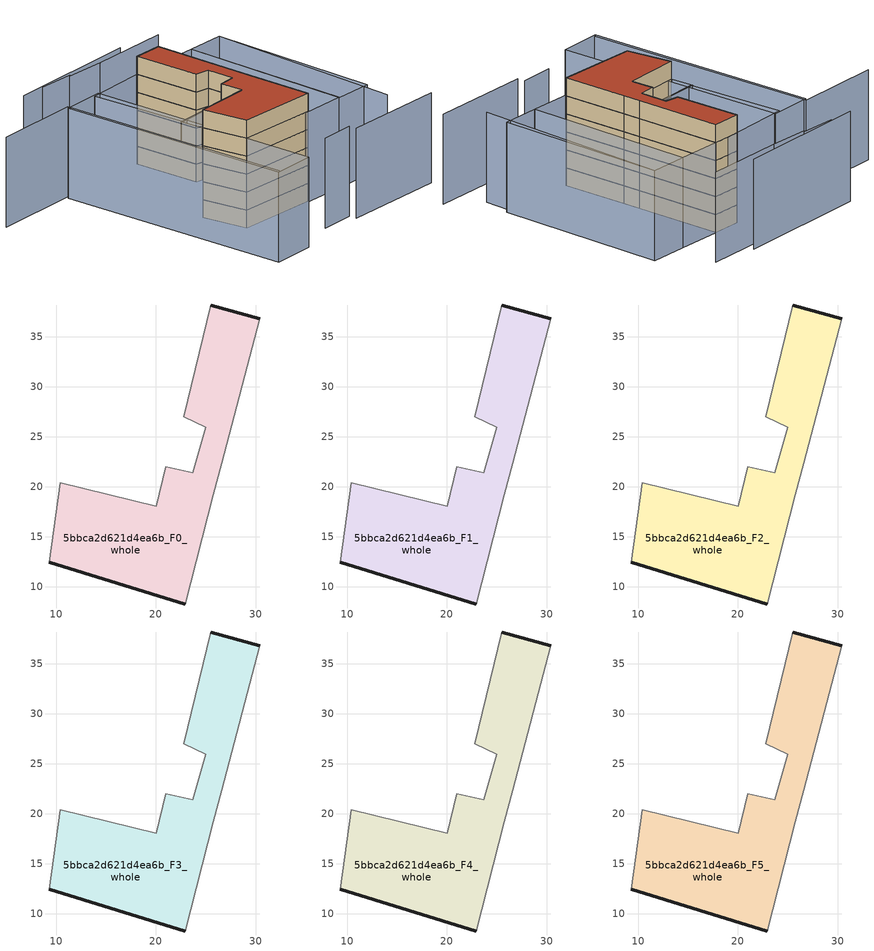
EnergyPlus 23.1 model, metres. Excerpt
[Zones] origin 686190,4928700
5bbca2d621d4ea6b_F0_whole
 floor ground (EU_floor_Construction): 22.95,8.26 25.73,19.2 26.59,22.35 30.39,36.82 25.51,38.2 22.79,26.99 25,25.98 23.71,21.38 20.96,21.99 20.03,18.07 10.42,20.39 9.33,12.45 z0
 wall outside (EU_wall_Construction): 25.51,38.2 30.39,36.82 / 22.95,8.26 9.33,12.45 z0:3
 wall adiabatic (EU_wall_Construction): 30.39,36.82 26.59,22.35 25.73,19.2 22.95,8.26 / 9.33,12.45 10.42,20.39 20.03,18.07 20.96,21.99 23.71,21.38 25,25.98 22.79,26.99 25.51,38.2 z0:3
5bbca2d621d4ea6b_F1_whole
 floor to 5bbca2d621d4ea6b_F0_whole (EU_floor_Construction): 22.95,8.26 25.73,19.2 26.59,22.35 30.39,36.82 25.51,38.2 22.79,26.99 25,25.98 23.71,21.38 20.96,21.99 20.03,18.07 10.42,20.39 9.33,12.45 z3
 wall outside (EU_wall_Construction): 25.51,38.2 30.39,36.82 / 22.95,8.26 9.33,12.45 z3:6
 wall adiabatic (EU_wall_Construction): 30.39,36.82 26.59,22.35 25.73,19.2 22.95,8.26 / 9.33,12.45 10.42,20.39 20.03,18.07 20.96,21.99 23.71,21.38 25,25.98 22.79,26.99 25.51,38.2 z3:6
5bbca2d621d4ea6b_F2_whole
 floor to 5bbca2d621d4ea6b_F1_whole (EU_floor_Construction): 22.95,8.26 25.73,19.2 26.59,22.35 30.39,36.82 25.51,38.2 22.79,26.99 25,25.98 23.71,21.38 20.96,21.99 20.03,18.07 10.42,20.39 9.33,12.45 z6
 wall outside (EU_wall_Construction): 25.51,38.2 30.39,36.82 / 22.95,8.26 9.33,12.45 z6:9
 wall adiabatic (EU_wall_Construction): 30.39,36.82 26.59,22.35 25.73,19.2 22.95,8.26 / 9.33,12.45 10.42,20.39 20.03,18.07 20.96,21.99 23.71,21.38 25,25.98 22.79,26.99 25.51,38.2 z6:9
5bbca2d621d4ea6b_F3_whole
 floor to 5bbca2d621d4ea6b_F2_whole (EU_floor_Construction): 22.95,8.26 25.73,19.2 26.59,22.35 30.39,36.82 25.51,38.2 22.79,26.99 25,25.98 23.71,21.38 20.96,21.99 20.03,18.07 10.42,20.39 9.33,12.45 z9
 wall outside (EU_wall_Construction): 25.51,38.2 30.39,36.82 / 22.95,8.26 9.33,12.45 z9:12
 wall adiabatic (EU_wall_Construction): 30.39,36.82 26.59,22.35 25.73,19.2 22.95,8.26 / 9.33,12.45 10.42,20.39 20.03,18.07 20.96,21.99 23.71,21.38 25,25.98 22.79,26.99 25.51,38.2 z9:12
5bbca2d621d4ea6b_F4_whole
 floor to 5bbca2d621d4ea6b_F3_whole (EU_floor_Construction): 22.95,8.26 25.73,19.2 26.59,22.35 30.39,36.82 25.51,38.2 22.79,26.99 25,25.98 23.71,21.38 20.96,21.99 20.03,18.07 10.42,20.39 9.33,12.45 z12
 wall outside (EU_wall_Construction): 25.51,38.2 30.39,36.82 / 22.95,8.26 9.33,12.45 z12:15
 wall adiabatic (EU_wall_Construction): 30.39,36.82 26.59,22.35 25.73,19.2 22.95,8.26 / 9.33,12.45 10.42,20.39 20.03,18.07 20.96,21.99 23.71,21.38 25,25.98 22.79,26.99 25.51,38.2 z12:15
5bbca2d621d4ea6b_F5_whole
 floor to 5bbca2d621d4ea6b_F4_whole (EU_floor_Construction): 22.95,8.26 25.73,19.2 26.59,22.35 30.39,36.82 25.51,38.2 22.79,26.99 25,25.98 23.71,21.38 20.96,21.99 20.03,18.07 10.42,20.39 9.33,12.45 z15
 wall outside (EU_wall_Construction): 25.51,38.2 30.39,36.82 / 22.95,8.26 9.33,12.45 z15:18
 wall adiabatic (EU_wall_Construction): 30.39,36.82 26.59,22.35 25.73,19.2 22.95,8.26 / 9.33,12.45 10.42,20.39 20.03,18.07 20.96,21.99 23.71,21.38 25,25.98 22.79,26.99 25.51,38.2 z15:18
 roof outside (EU_roof_Construction): 30.39,36.82 26.59,22.35 25.73,19.2 22.95,8.26 9.33,12.45 10.42,20.39 20.03,18.07 20.96,21.99 23.71,21.38 25,25.98 22.79,26.99 25.51,38.2 z18
shading: 33.8,-0.23 44.38,32.83 / 41,41.54 27.4,45.24 / 14.3,1.48 20.15,0.04 / 19.81,-1.21 37.36,-5.96 / -5.45,46.34 9.5,42.7 / 9.5,42.7 -0.27,2.66 / 27.4,45.24 20.52,47.28 / 20.94,47.5 14.86,49.29 / 33.94,44.83 10.7,50.61 / 29.77,6.04 37.96,34.67 / 37.96,34.67 44.38,32.83 / 44.38,32.83 36.19,4.21 / 36.19,4.21 29.77,6.04 / 20.96,21.99 20.03,18.07 / 20.03,18.07 10.26,20.4 / 10.26,20.4 11.19,24.32 / 11.19,24.32 20.96,21.99 / 30.39,36.82 37.96,34.66 / 37.96,34.66 29.84,6.14 / 29.84,6.14 22.27,8.3 / 22.27,8.3 30.39,36.82 / 16.24,40.53 6.45,0.76 / 6.45,0.76 -0.8,2.55 / -0.8,2.55 8.99,42.32 / 8.99,42.32 16.24,40.53 / 15,40.58 27.65,37.72 / 27.65,37.72 23.9,21.13 / 23.9,21.13 11.25,23.99 / 11.25,23.99 15,40.58 z0:15
[Building]
EU S2 Campaign: North Axis=0; Terrain=City; Solar Distribution=FullExterior
[Site:Location]
Bologna: Latitude=44.5; Longitude=11.25; Time Zone=1; Elevation=37
[SizingPeriod:WeatherFileDays]
AnnualSizingPeriod: Begin Month=1; Begin Day of Month=1; End Month=12; End Day of Month=31; Day of Week for Start Day=Monday; Use Weather File Daylight Saving Period=No; Use Weather File Rain and Snow Indicators=No
[MATERIAL]
EU_InternalMass_Material: Roughness=MediumRough; Thickness=0.1; Conductivity=1; Density=1800; Specific Heat=900; Thermal Absorptance=0.9; Solar Absorptance=0.7; Visible Absorptance=0.7
[MATERIAL:NOMASS] Roughness=MediumRough; Thermal Absorptance=0.9; Solar Absorptance=0.7; Visible Absorptance=0.7
Name | Thermal Resistance
EU_wall_NoMass | 0.905828
EU_roof_NoMass | 0.37593
EU_floor_NoMass | 0.67114
[CONSTRUCTION]
EU_wall_Construction: EU_wall_NoMass
EU_roof_Construction: EU_roof_NoMass
EU_floor_Construction: EU_floor_NoMass
EU_InternalMass_Construction: EU_InternalMass_Material
[ZONE] Type=1; Multiplier=1; Ceiling Height=autocalculate; Volume=645.692; Floor Area=autocalculate; Part of Total Floor Area=Yes
5bbca2d621d4ea6b_F0_whole; 5bbca2d621d4ea6b_F1_whole; 5bbca2d621d4ea6b_F2_whole; 5bbca2d621d4ea6b_F3_whole; 5bbca2d621d4ea6b_F4_whole; 5bbca2d621d4ea6b_F5_whole
[INTERNALMASS] Construction=EU_InternalMass_Construction; Surface Area=215.23
Name | Zone or ZoneList
5bbca2d621d4ea6b_F0_whole_EU_InternalMass | 5bbca2d621d4ea6b_F0_whole
5bbca2d621d4ea6b_F1_whole_EU_InternalMass | 5bbca2d621d4ea6b_F1_whole
5bbca2d621d4ea6b_F2_whole_EU_InternalMass | 5bbca2d621d4ea6b_F2_whole
5bbca2d621d4ea6b_F3_whole_EU_InternalMass | 5bbca2d621d4ea6b_F3_whole
5bbca2d621d4ea6b_F4_whole_EU_InternalMass | 5bbca2d621d4ea6b_F4_whole
5bbca2d621d4ea6b_F5_whole_EU_InternalMass | 5bbca2d621d4ea6b_F5_whole
[OTHEREQUIPMENT] Fuel Type=Electricity; Design Level Calculation Method=Watts/Area; Power per Zone Floor Area=1; Fraction Latent=0; Fraction Radiant=0; Fraction Lost=0; Carbon Dioxide Generation Rate=0; EndUse Subcategory=EU_Step8_InternalGains
Name | Zone or ZoneList or Space or SpaceList | Schedule
EU_Step8_InternalGain_5bbca2d621d4ea6b_F0_whole_f000 | 5bbca2d621d4ea6b_F0_whole | EU_Step8_GainSchedule_5bbca2d621d4ea6b_F0_whole_f000
EU_Step8_InternalGain_5bbca2d621d4ea6b_F1_whole_f000 | 5bbca2d621d4ea6b_F1_whole | EU_Step8_GainSchedule_5bbca2d621d4ea6b_F1_whole_f000
EU_Step8_InternalGain_5bbca2d621d4ea6b_F2_whole_f000 | 5bbca2d621d4ea6b_F2_whole | EU_Step8_GainSchedule_5bbca2d621d4ea6b_F2_whole_f000
EU_Step8_InternalGain_5bbca2d621d4ea6b_F3_whole_f000 | 5bbca2d621d4ea6b_F3_whole | EU_Step8_GainSchedule_5bbca2d621d4ea6b_F3_whole_f000
EU_Step8_InternalGain_5bbca2d621d4ea6b_F4_whole_f000 | 5bbca2d621d4ea6b_F4_whole | EU_Step8_GainSchedule_5bbca2d621d4ea6b_F4_whole_f000
EU_Step8_InternalGain_5bbca2d621d4ea6b_F5_whole_f000 | 5bbca2d621d4ea6b_F5_whole | EU_Step8_GainSchedule_5bbca2d621d4ea6b_F5_whole_f000
[ZONEVENTILATION:DESIGNFLOWRATE] Schedule=EU_AlwaysOn; Design Flow Rate Calculation Method=AirChanges/Hour; Air Changes per Hour=0.73129; Ventilation Type=Natural; Fan Pressure Rise=0; Fan Total Efficiency=1; Constant Term Coefficient=1; Temperature Term Coefficient=0; Velocity Term Coefficient=0; Velocity Squared Term Coefficient=0; Minimum Indoor Temperature=-100; Maximum Indoor Temperature=100; Delta Temperature=-100; Minimum Outdoor Temperature=-100; Maximum Outdoor Temperature=100; Maximum Wind Speed=40
Name | Zone or ZoneList or Space or SpaceList
EU_ConstantAir_5bbca2d621d4ea6b_F0_whole | 5bbca2d621d4ea6b_F0_whole
EU_ConstantAir_5bbca2d621d4ea6b_F1_whole | 5bbca2d621d4ea6b_F1_whole
EU_ConstantAir_5bbca2d621d4ea6b_F2_whole | 5bbca2d621d4ea6b_F2_whole
EU_ConstantAir_5bbca2d621d4ea6b_F3_whole | 5bbca2d621d4ea6b_F3_whole
EU_ConstantAir_5bbca2d621d4ea6b_F4_whole | 5bbca2d621d4ea6b_F4_whole
EU_ConstantAir_5bbca2d621d4ea6b_F5_whole | 5bbca2d621d4ea6b_F5_whole
[HVACTEMPLATE:THERMOSTAT] Constant Heating Setpoint=20; Constant Cooling Setpoint=50
EU_HeatOnly_5bbca2d621d4ea6b_F0_whole; EU_HeatOnly_5bbca2d621d4ea6b_F1_whole; EU_HeatOnly_5bbca2d621d4ea6b_F2_whole; EU_HeatOnly_5bbca2d621d4ea6b_F3_whole; EU_HeatOnly_5bbca2d621d4ea6b_F4_whole; EU_HeatOnly_5bbca2d621d4ea6b_F5_whole
[HVACTEMPLATE:ZONE:IDEALLOADSAIRSYSTEM] System Availability Schedule=EU_AlwaysOn; Maximum Heating Supply Air Temperature=50; Minimum Cooling Supply Air Temperature=13; Maximum Heating Supply Air Humidity Ratio=0.0156; Minimum Cooling Supply Air Humidity Ratio=0.0077; Heating Limit=NoLimit; Cooling Limit=NoLimit; Heating Availability Schedule=EU_AlwaysOn; Cooling Availability Schedule=EU_CoolingOff; Dehumidification Control Type=ConstantSensibleHeatRatio; Cooling Sensible Heat Ratio=0.7; Dehumidification Setpoint=60; Humidification Control Type=None; Humidification Setpoint=30; Outdoor Air Method=None; Outdoor Air Flow Rate per Person=0.00944; Outdoor Air Flow Rate per Zone Floor Area=0; Outdoor Air Flow Rate per Zone=0; Demand Controlled Ventilation Type=None; Outdoor Air Economizer Type=NoEconomizer; Heat Recovery Type=None; Sensible Heat Recovery Effectiveness=0.7; Latent Heat Recovery Effectiveness=0.65
Name | Template Thermostat
5bbca2d621d4ea6b_F0_whole | EU_HeatOnly_5bbca2d621d4ea6b_F0_whole
5bbca2d621d4ea6b_F1_whole | EU_HeatOnly_5bbca2d621d4ea6b_F1_whole
5bbca2d621d4ea6b_F2_whole | EU_HeatOnly_5bbca2d621d4ea6b_F2_whole
5bbca2d621d4ea6b_F3_whole | EU_HeatOnly_5bbca2d621d4ea6b_F3_whole
5bbca2d621d4ea6b_F4_whole | EU_HeatOnly_5bbca2d621d4ea6b_F4_whole
5bbca2d621d4ea6b_F5_whole | EU_HeatOnly_5bbca2d621d4ea6b_F5_whole
[SIZING:ZONE] Zone Cooling Design Supply Air Temperature Input Method=SupplyAirTemperature; Zone Cooling Design Supply Air Temperature=13; Zone Heating Design Supply Air Temperature Input Method=SupplyAirTemperature; Zone Heating Design Supply Air Temperature=50; Zone Cooling Design Supply Air Humidity Ratio=0.008; Zone Heating Design Supply Air Humidity Ratio=0.008; Cooling Design Air Flow Method=DesignDay; Cooling Design Air Flow Rate=0; Cooling Minimum Air Flow per Zone Floor Area=0.000762; Cooling Minimum Air Flow=0; Cooling Minimum Air Flow Fraction=0.2; Heating Design Air Flow Method=DesignDay; Heating Design Air Flow Rate=0; Heating Maximum Air Flow per Zone Floor Area=0.002032; Heating Maximum Air Flow=0.141576; Heating Maximum Air Flow Fraction=0.3; Account for Dedicated Outdoor Air System=No; Dedicated Outdoor Air System Control Strategy=NeutralSupplyAir; Dedicated Outdoor Air Low Setpoint Temperature for Design=autosize; Dedicated Outdoor Air High Setpoint Temperature for Design=autosize; Zone Load Sizing Method=Sensible Load Only No Latent Load; Zone Latent Cooling Design Supply Air Humidity Ratio Input Method=HumidityRatioDifference; Zone Cooling Design Supply Air Humidity Ratio Difference=0.005; Zone Latent Heating Design Supply Air Humidity Ratio Input Method=HumidityRatioDifference; Zone Humidification Design Supply Air Humidity Ratio Difference=0.005
5bbca2d621d4ea6b_F0_whole; 5bbca2d621d4ea6b_F1_whole; 5bbca2d621d4ea6b_F2_whole; 5bbca2d621d4ea6b_F3_whole; 5bbca2d621d4ea6b_F4_whole; 5bbca2d621d4ea6b_F5_whole
[SCHEDULE:CONSTANT]
Name | Hourly Value
EU_AlwaysOn | 1
EU_CoolingOff | 0
[SCHEDULE:FILE] Column Number=1; Rows to Skip at Top=0; Number of Hours of Data=8760; Column Separator=Comma; Interpolate to Timestep=No; Minutes per Item=60; Adjust Schedule for Daylight Savings=Yes
Name | File
EU_Step8_GainSchedule_5bbca2d621d4ea6b_F0_whole_f000 | ../../schedules/5bbca2d621d4ea6b/5bbca2d621d4ea6b_F0_whole_f000_gain.csv
EU_Step8_GainSchedule_5bbca2d621d4ea6b_F1_whole_f000 | ../../schedules/5bbca2d621d4ea6b/5bbca2d621d4ea6b_F1_whole_f000_gain.csv
EU_Step8_GainSchedule_5bbca2d621d4ea6b_F2_whole_f000 | ../../schedules/5bbca2d621d4ea6b/5bbca2d621d4ea6b_F2_whole_f000_gain.csv
EU_Step8_GainSchedule_5bbca2d621d4ea6b_F3_whole_f000 | ../../schedules/5bbca2d621d4ea6b/5bbca2d621d4ea6b_F3_whole_f000_gain.csv
EU_Step8_GainSchedule_5bbca2d621d4ea6b_F4_whole_f000 | ../../schedules/5bbca2d621d4ea6b/5bbca2d621d4ea6b_F4_whole_f000_gain.csv
EU_Step8_GainSchedule_5bbca2d621d4ea6b_F5_whole_f000 | ../../schedules/5bbca2d621d4ea6b/5bbca2d621d4ea6b_F5_whole_f000_gain.csv
